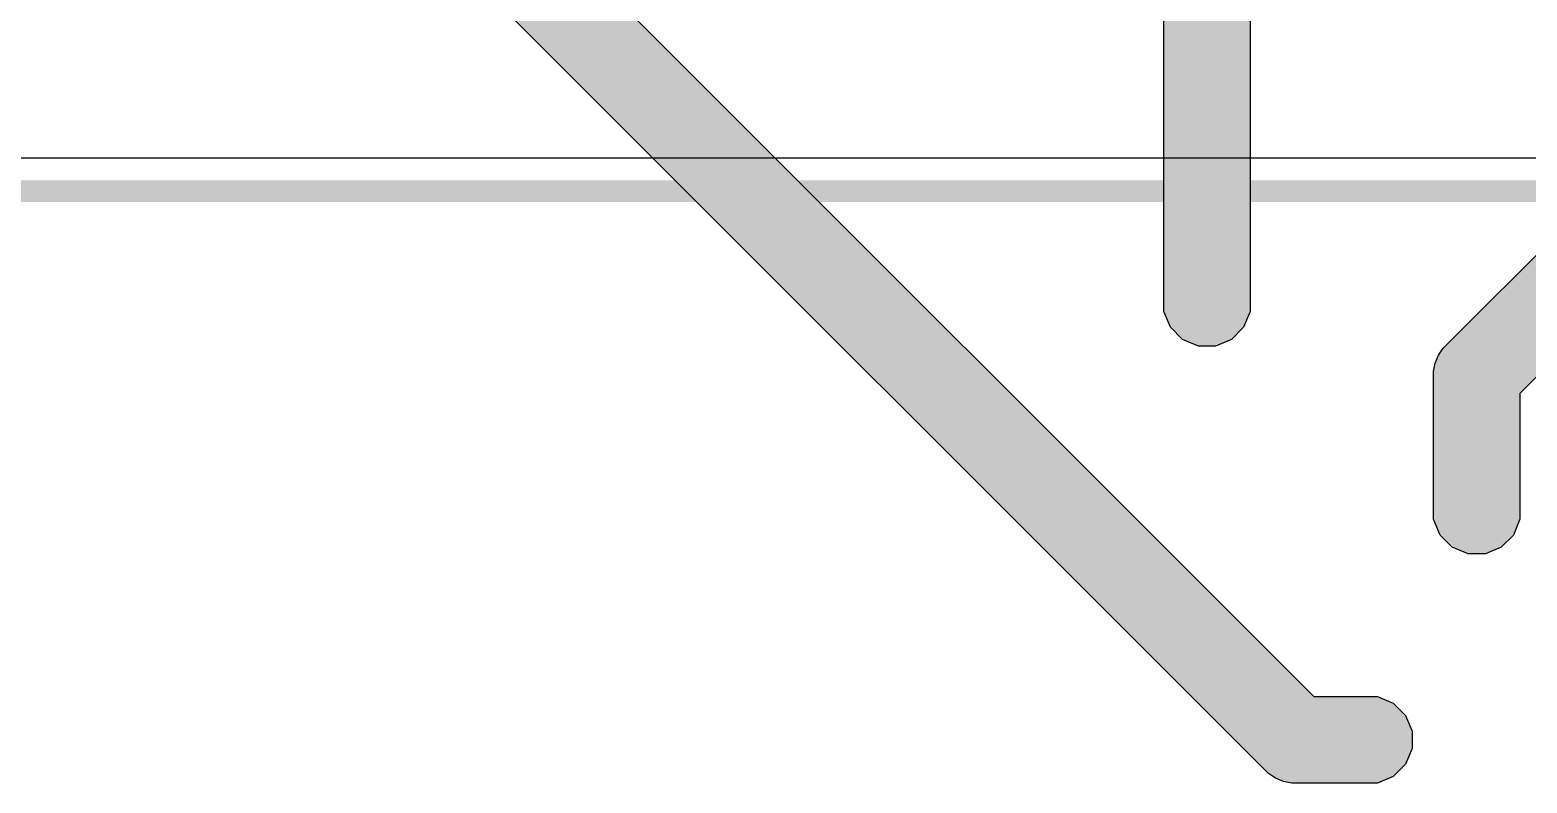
# Model space of a CAD drawing. Header units: inches. Extents: x -5 to 179, y -47 to 8.
# Drawn here: x 76.97 to 90.84, y -42.15 to -35.17 of the extents above; entities that cross this region are included whole.
import ezdxf

# ---------------------------------------------------------------- set-up
doc = ezdxf.new("R2010")
doc.units = ezdxf.units.IN
for name, color, linetype in [('Bottom Layer', 5, 'Continuous'), ('Keep-Out Layer', 6, 'Continuous'), ('Mechanical 1', 6, 'Continuous'), ('Top Layer', 1, 'Continuous'), ('Top Solder', 216, 'Continuous')]:
    doc.layers.add(name, color=color, linetype=linetype)

msp = doc.modelspace()

# ---------------------------------------------------------------- linework, layer by layer
at = {"layer": 'Bottom Layer'}
msp.add_line((173.0262224, -36.35822294), (0.30437836, -36.35822294), dxfattribs=at)
at = {"layer": 'Keep-Out Layer'}
msp.add_lwpolyline([(-0.0014986, -36.6640999, 0.1999996, 0.1999996, 0), (173.33209936, -36.6640999, 0.1999996, 0.1999996, 0)], format="xyseb", dxfattribs=at)
at = {"layer": 'Mechanical 1'}
for points in [[(87.87499824, -37.7000008, 0.8000009399999999, 0.8000009399999999, 0), (87.87499824, -30.7603525, 0.8000009399999999, 0.8000009399999999, 0)], [(78.32499956, -31.37499948, 0.8000009399999999, 0.8000009399999999, 0), (88.7000004, -41.75000032, 0.8000009399999999, 0.8000009399999999, 0)], [(90.37500086, -38.37499818, 0.8000009399999999, 0.8000009399999999, 0), (97.37499955999999, -31.37499948, 0.8000009399999999, 0.8000009399999999, 0)], [(90.37500086, -39.62500076, 0.8000009399999999, 0.8000009399999999, 0), (90.37500086, -38.37499818, 0.8000009399999999, 0.8000009399999999, 0)], [(88.7000004, -41.75000032, 0.8000009399999999, 0.8000009399999999, 0), (89.37500032, -41.75000032, 0.8000009399999999, 0.8000009399999999, 0)]]:
    msp.add_lwpolyline(points, format="xyseb", dxfattribs=at)
for points in [[(87.67499863999998, -37.7000008, 0.3999992, 0.3999992, 1), (88.07499784, -37.7000008, 0.3999992, 0.3999992, 1)], [(90.17500125999999, -38.37499818, 0.3999992, 0.3999992, 1), (90.57500046, -38.37499818, 0.3999992, 0.3999992, 1)], [(90.17500125999999, -38.37499818, 0.3999992, 0.3999992, 1), (90.57500046, -38.37499818, 0.3999992, 0.3999992, 1)], [(90.17500125999999, -39.62500076, 0.3999992, 0.3999992, 1), (90.57500046, -39.62500076, 0.3999992, 0.3999992, 1)], [(88.5000008, -41.75000032, 0.3999992, 0.3999992, 1), (88.89999999999999, -41.75000032, 0.3999992, 0.3999992, 1)], [(88.5000008, -41.75000032, 0.3999992, 0.3999992, 1), (88.89999999999999, -41.75000032, 0.3999992, 0.3999992, 1)], [(89.17500071999999, -41.75000032, 0.3999992, 0.3999992, 1), (89.57499992, -41.75000032, 0.3999992, 0.3999992, 1)]]:
    msp.add_lwpolyline(points, format="xyseb", close=True, dxfattribs=at)
at = {"layer": 'Top Layer'}
msp.add_line((173.0262224, -36.35822294), (0.30437836, -36.35822294), dxfattribs=at)
at = {"layer": 'Top Solder'}
for p, q in [((88.27537844, -29.99084426), (88.27537844, -37.7000008)), ((78.6086947, -31.09248036), (88.86584208, -41.34962012)), ((90.0924792, -38.09129796), (97.0912968, -31.09248036)), ((88.41630018, -42.03252452), (78.15915788, -31.77537968)), ((97.54084123999999, -31.77537968), (90.77538105999999, -38.54083986)), ((87.47461804, -37.7000008), (87.47461804, -34.58753306)), ((87.47461804, -37.7796425), (87.47461804, -37.7000008)), ((88.27537844, -37.7000008), (88.27537844, -37.7796425)), ((87.53557042, -37.92679994), (87.47461804, -37.7796425)), ((88.27537844, -37.7796425), (88.21442352, -37.92679994)), ((87.6481991, -38.03942862), (87.53557042, -37.92679994)), ((88.21442352, -37.92679994), (88.10179484, -38.03942862)), ((87.79535654, -38.100381), (87.6481991, -38.03942862)), ((87.9546374, -38.100381), (87.79535654, -38.100381)), ((88.10179484, -38.03942862), (87.9546374, -38.100381)), ((90.02042448, -38.18488172), (90.06446299999999, -38.11919985999999)), ((90.06446299999999, -38.11919985999999), (90.0924792, -38.09129796)), ((89.97462066, -38.33546054), (89.99008672, -38.25790926)), ((89.99008672, -38.25790926), (90.02042448, -38.18488172)), ((89.97462066, -38.37499818), (89.97462066, -38.33546054)), ((89.97462066, -39.62500076), (89.97462066, -38.37499818)), ((90.77538105999999, -38.54083986), (90.77538105999999, -39.62500076)), ((89.97462066, -39.70464246), (89.97462066, -39.62500076)), ((90.77538105999999, -39.62500076), (90.77538105999999, -39.70464246)), ((90.03557304, -39.8517999), (89.97462066, -39.70464246)), ((90.77538105999999, -39.70464246), (90.71442613999999, -39.8517999)), ((90.14820172, -39.96442858), (90.03557304, -39.8517999)), ((90.71442613999999, -39.8517999), (90.60179745999999, -39.96442858)), ((90.29535916, -40.02538096), (90.14820172, -39.96442858)), ((90.45464001999999, -40.02538096), (90.29535916, -40.02538096)), ((90.60179745999999, -39.96442858), (90.45464001999999, -40.02538096)), ((88.86584208, -41.34962012), (89.45463948, -41.34962012)), ((89.45463948, -41.34962012), (89.60179692, -41.41057504)), ((89.60179692, -41.41057504), (89.7144256, -41.52320372)), ((89.7144256, -41.52320372), (89.77538052, -41.67036116)), ((89.77538052, -41.67036116), (89.77538052, -41.75000032)), ((89.77538052, -41.75000032), (89.77538052, -41.82964201999999)), ((89.77538052, -41.82964201999999), (89.7144256, -41.97679946)), ((88.44419954, -42.06054072), (88.41630018, -42.03252452)), ((89.7144256, -41.97679946), (89.60179692, -42.08942814)), ((88.5098814, -42.1045767), (88.44419954, -42.06054072)), ((88.58290894, -42.13491446), (88.5098814, -42.1045767)), ((88.66046022, -42.15038052), (88.58290894, -42.13491446)), ((89.45463948, -42.15038052), (88.66046022, -42.15038052)), ((89.60179692, -42.08942814), (89.45463948, -42.15038052))]:
    msp.add_line(p, q, dxfattribs=at)

doc.saveas('drawing.dxf')
